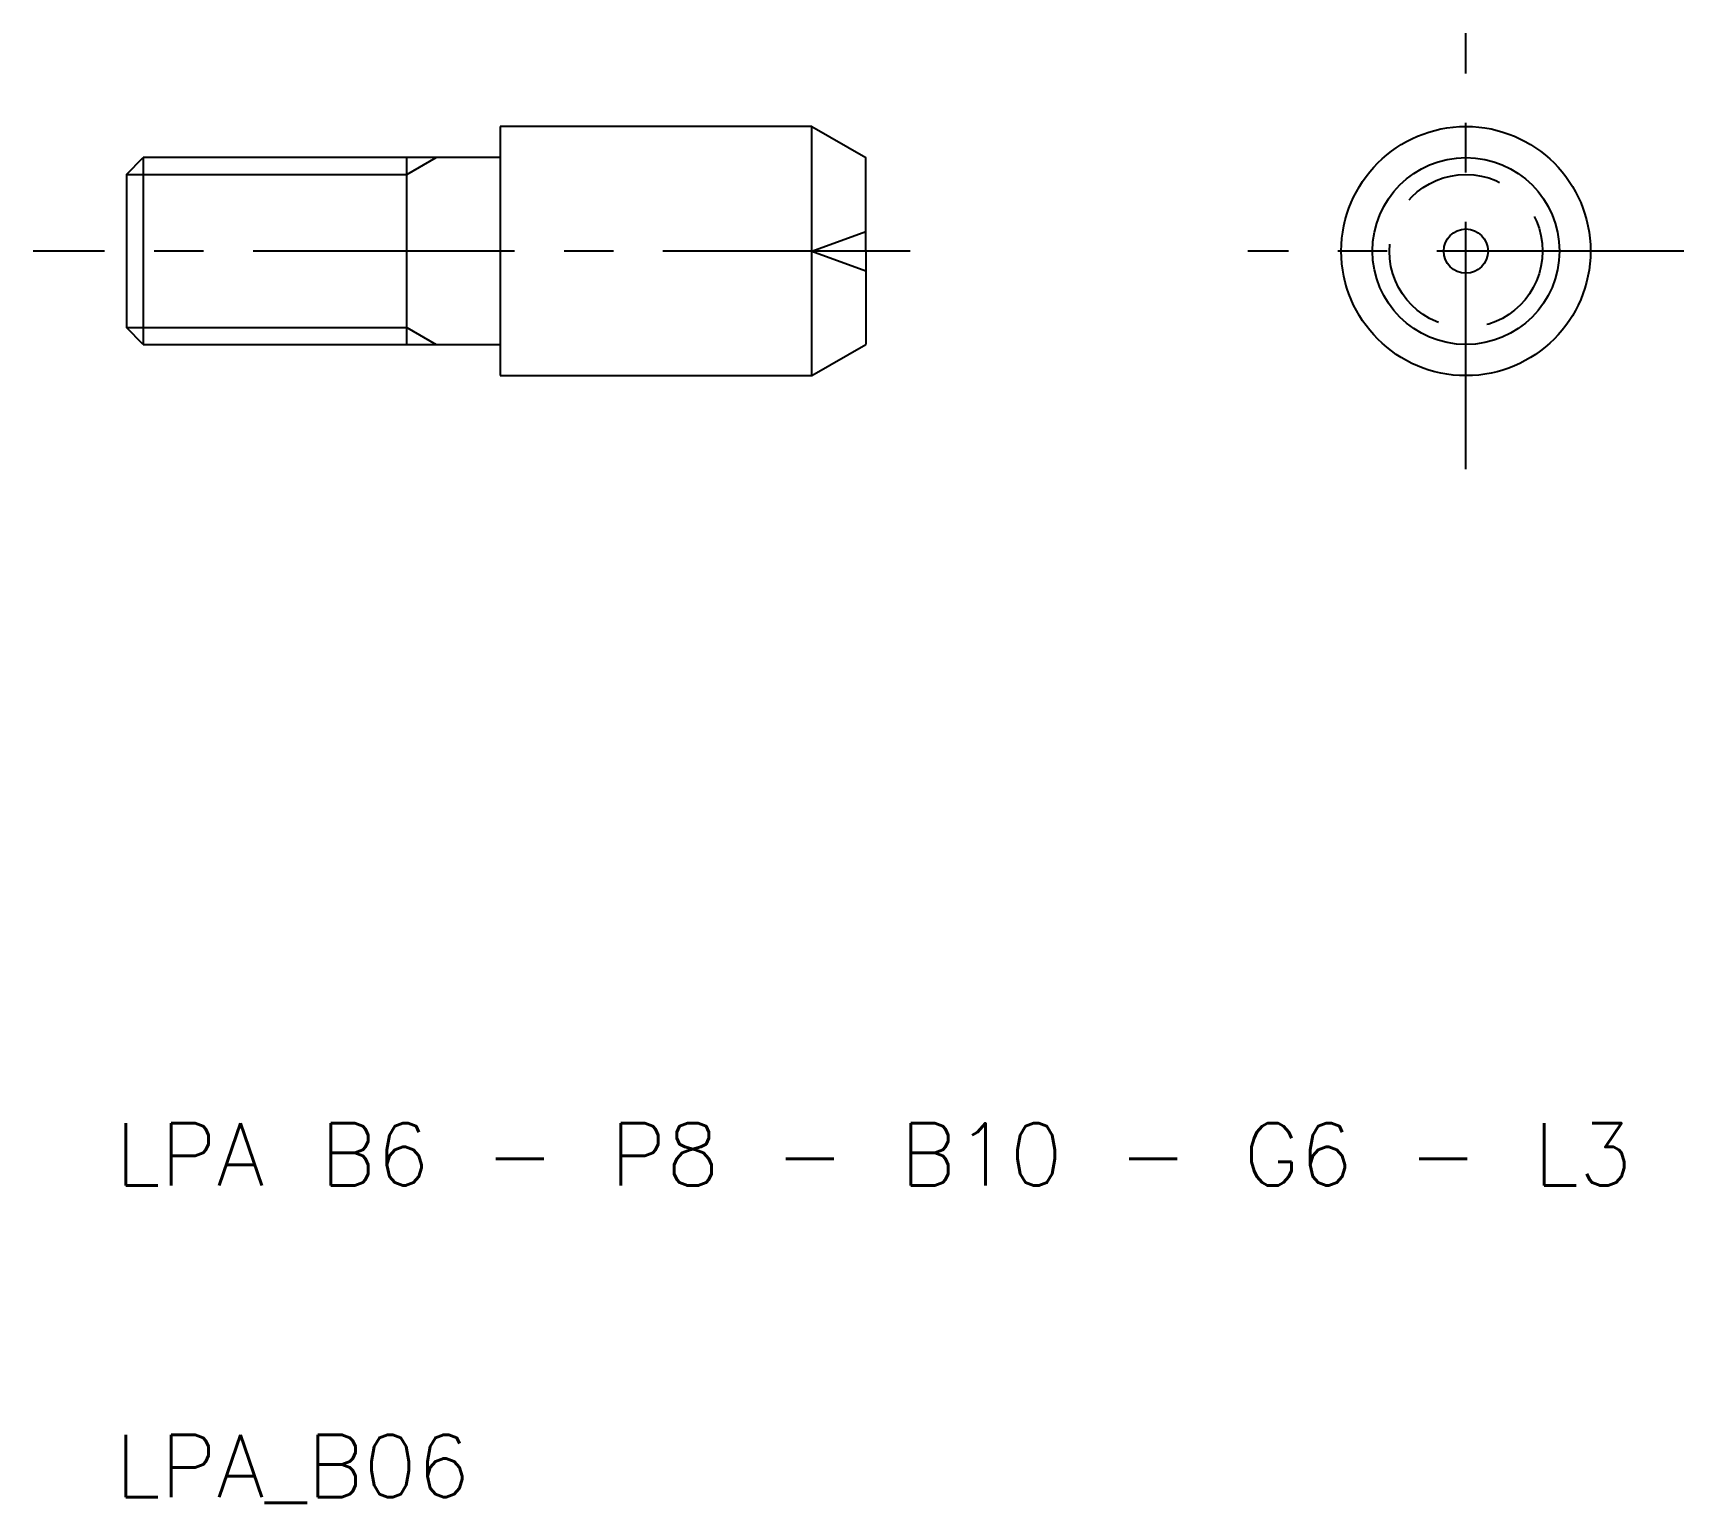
# Model space of a CAD drawing. Extents: x 35 to 88, y 9.8 to 57.
import ezdxf

# ---------------------------------------------------------------- set-up
doc = ezdxf.new("R2010")
doc.units = 0
doc.header["$LTSCALE"] = 0.25
doc.linetypes.add('CENTER', pattern=[50.8, 31.75, -6.35, 6.35, -6.35])
doc.linetypes.add('DASHED', pattern=[19.05, 12.7, -6.35])
doc.layers.get('0').update_dxf_attribs({"linetype": 'CONTINUOUS'})
doc.layers.add('CENTER', color=1, linetype='CENTER')
doc.styles.get("Standard").update_dxf_attribs({"font": 'txt.shx'})

msp = doc.modelspace()

# ---------------------------------------------------------------- linework, layer by layer
for p, q in [((60, 54), (50, 54)), ((50, 54), (50, 46)), ((60, 46), (60, 54)), ((60, 54), (61.732, 53)), ((61.732, 50), (61.732, 53)), ((38, 52.458), (38.541, 53)), ((50, 53), (38.541, 53)), ((38.541, 53), (38.541, 47)), ((47, 47), (47, 53)), ((38, 52.458), (38, 47.541)), ((61.732, 50), (61.732, 47)), ((38.541, 47), (38, 47.541)), ((38.541, 47), (50, 47)), ((60, 46), (61.732, 47)), ((50, 46), (60, 46))]:
    msp.add_line(p, q)
at = {"color": 3}
for p, q in [((47, 52.458), (47.938, 53)), ((38, 52.458), (47, 52.458)), ((38, 47.541), (47, 47.541)), ((47, 47.541), (47.938, 47))]:
    msp.add_line(p, q, dxfattribs=at)
at = {"color": 3, "linetype": 'DASHED'}
for q in [(61.732, 50.63), (61.732, 49.37)]:
    msp.add_line((60, 50), q, dxfattribs=at)
for radius in [4, 3, 0.71]:
    msp.add_circle((81, 50), radius)
msp.add_circle((81, 50), 2.458, dxfattribs=at)
at = {"layer": 'CENTER', "color": 1, "linetype": 'CENTER'}
for p, q in [((81, 43), (81, 57)), ((50, 50), (35, 50)), ((63.16, 50), (50, 50)), ((88, 50), (74, 50))]:
    msp.add_line(p, q, dxfattribs=at)

# ---------------------------------------------------------------- texts
for s, p in [('LPA B6 - P8 - B10 - G6 - L3', (37.633, 20)), ('LPA_B06', (37.633, 10))]:
    msp.add_text(s, height=2).set_placement(p)

doc.saveas('drawing.dxf')
